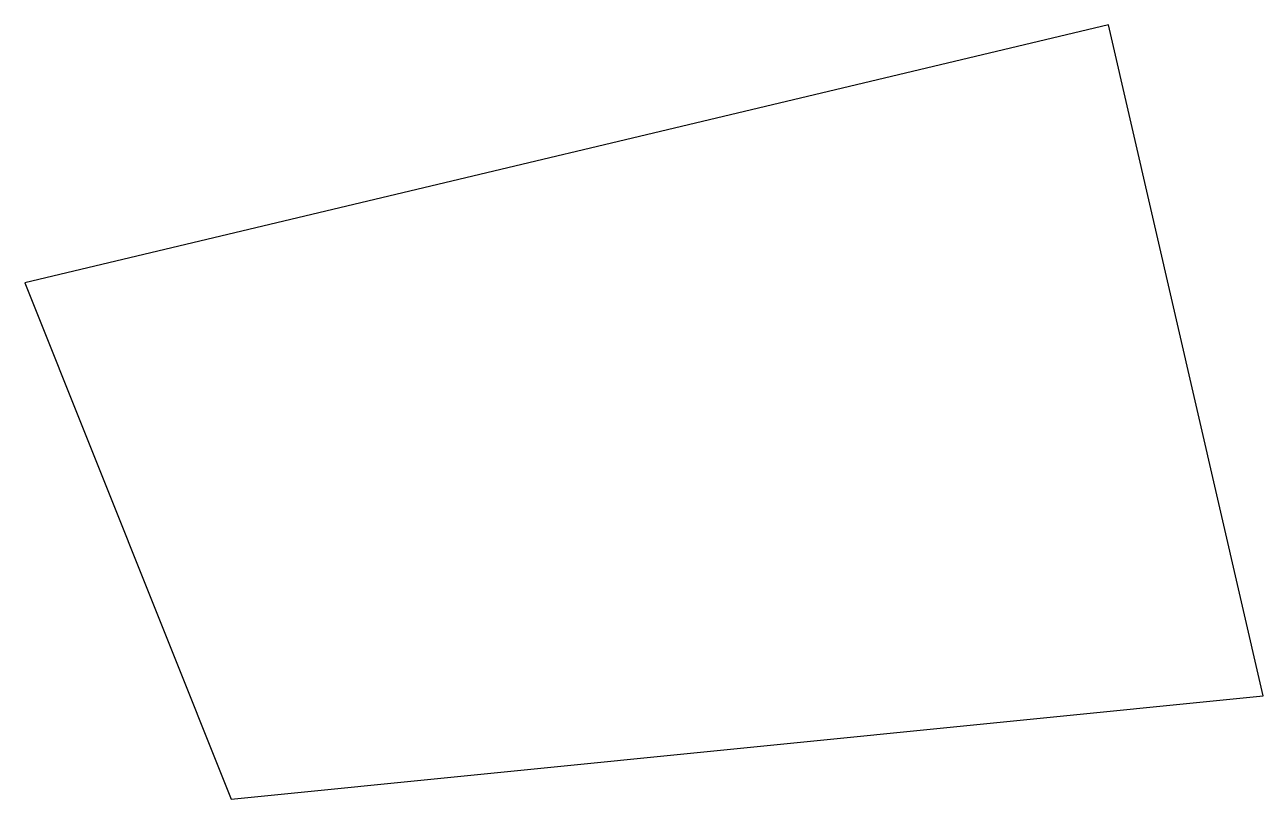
# Model space of a CAD drawing. Extents: x -1 to 5, y 0 to 3.75.
import ezdxf

# ---------------------------------------------------------------- set-up
doc = ezdxf.new("R2010")
doc.units = 0
doc.header["$MEASUREMENT"] = 0

msp = doc.modelspace()

# ---------------------------------------------------------------- linework, layer by layer
msp.add_lwpolyline([(0, 0), (5, 0.5), (4.25, 3.75), (-1, 2.5)], close=True)

doc.saveas('drawing.dxf')
